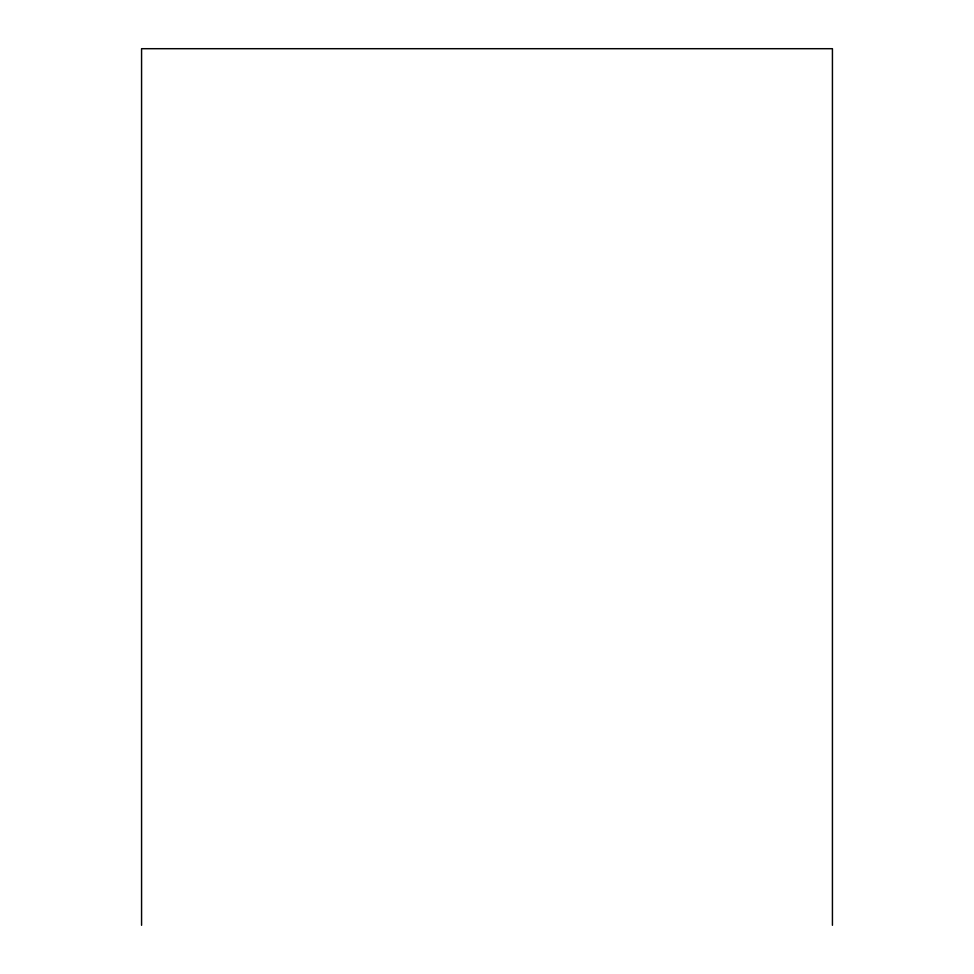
<?xml version="1.0" encoding="UTF-8"?>
<svg xmlns="http://www.w3.org/2000/svg" width="974" height="974" viewBox="0 0 974 974"><rect width="100%" height="100%" fill="white"/><g stroke="black" fill="none" stroke-linecap="round" stroke-linejoin="round"><path stroke-width="1.46" d="M832.429 925.3L832.429 48.7L141.571 48.7L141.571 925.3"/></g></svg>
